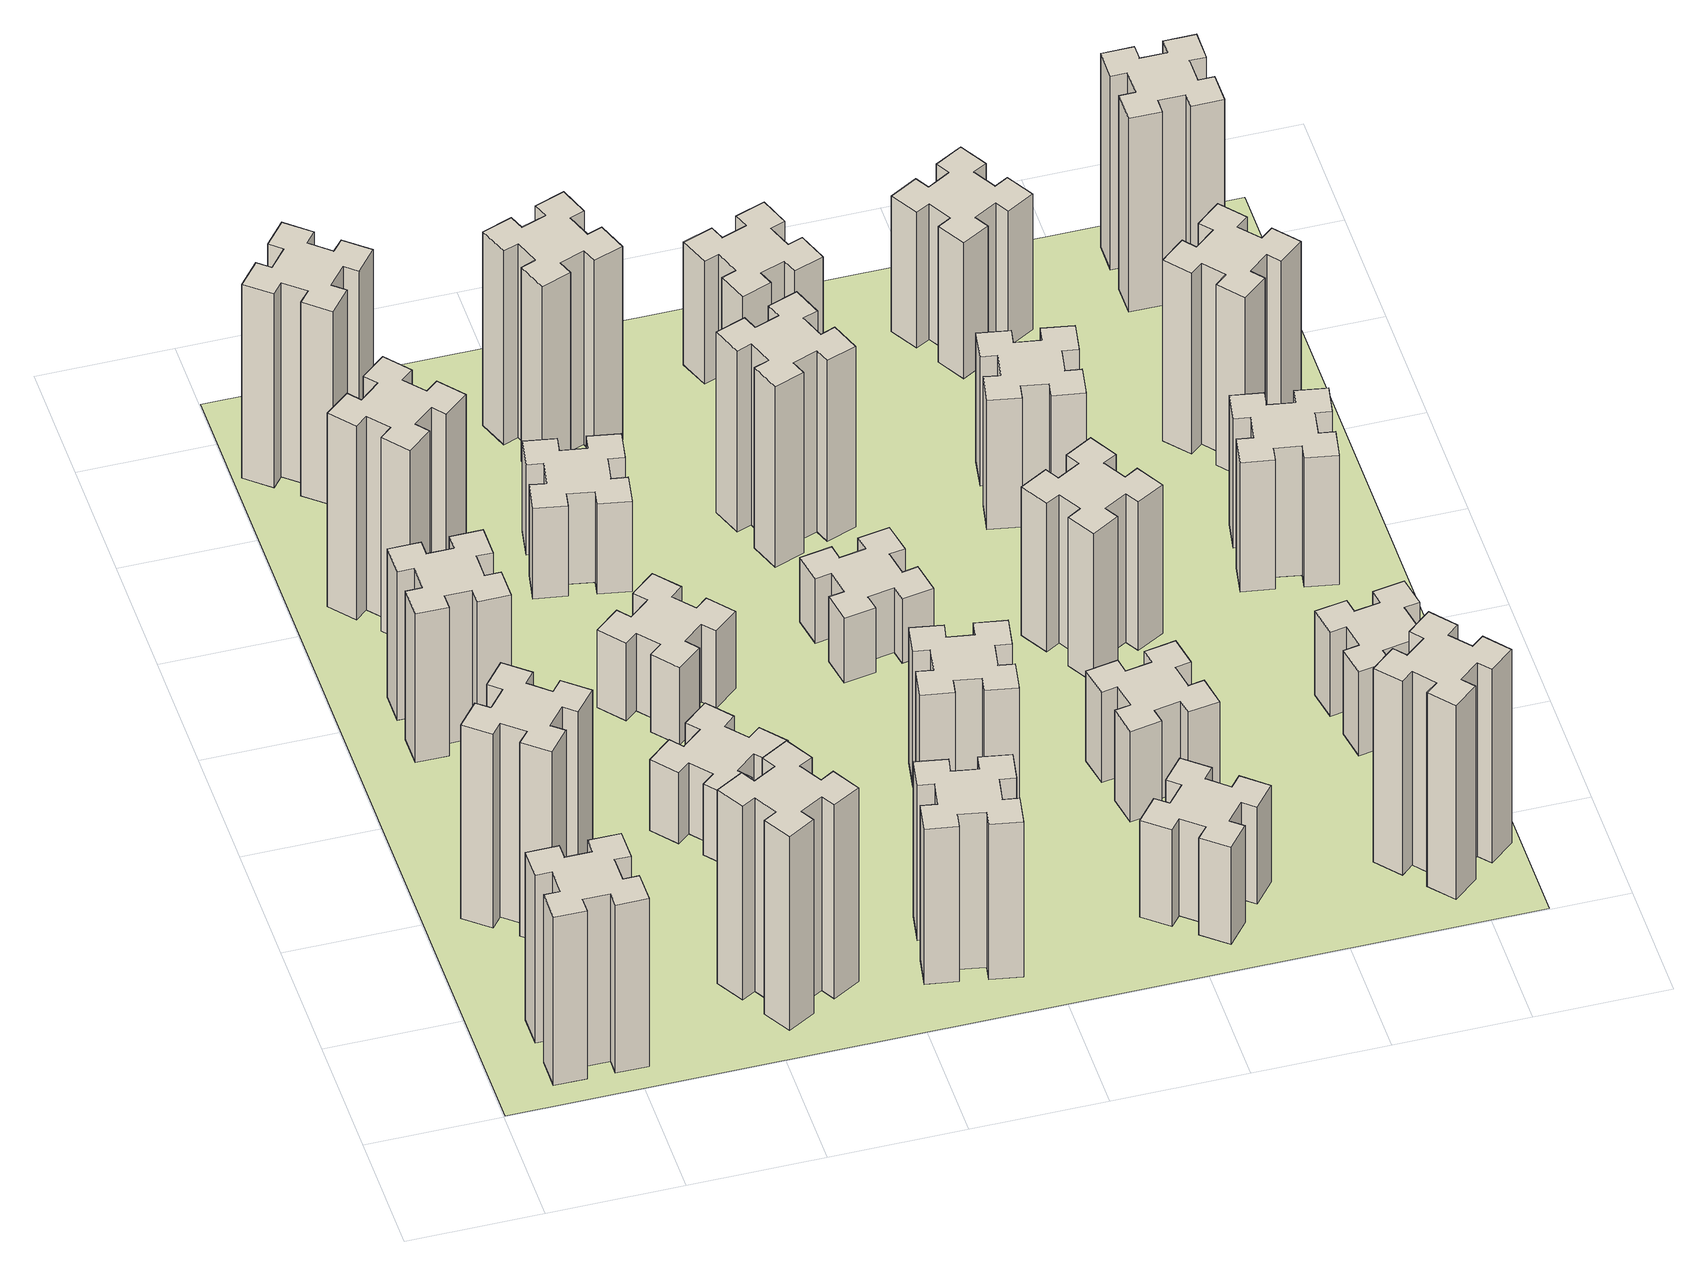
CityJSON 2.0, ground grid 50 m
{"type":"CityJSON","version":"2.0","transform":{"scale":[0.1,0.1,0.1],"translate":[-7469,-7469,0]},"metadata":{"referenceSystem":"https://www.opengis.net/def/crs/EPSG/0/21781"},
"CityObjects":{
"building1":{"type":"Building","attributes":{"class":"1000","function":"1000","usage":"1000","yearOfConstruction":2016,"roofType":"1000","measuredHeight":78,"storeysAboveGround":30,"storeysBelowGround":0},"geometry":[{"type":"Solid","lod":"1","boundaries":[[[[0,1,2,3,4,5,6,7,8,9,10,11,12,13,14,15,16,17,18,19]],[[17,16,20,21]],[[16,15,22,20]],[[15,14,23,22]],[[14,13,24,23]],[[13,12,25,24]],[[12,11,26,25]],[[11,10,27,26]],[[10,9,28,27]],[[9,8,29,28]],[[8,7,30,29]],[[7,6,31,30]],[[6,5,32,31]],[[5,4,33,32]],[[4,3,34,33]],[[3,2,35,34]],[[2,1,36,35]],[[1,0,37,36]],[[0,19,38,37]],[[19,18,39,38]],[[18,17,21,39]],[[24,25,26,27,28,29,30,31,32,33,34,35,36,37,38,39,21,20,22,23]]]]}]},
"building2":{"type":"Building","attributes":{"class":"1000","function":"1000","usage":"1000","yearOfConstruction":2016,"roofType":"1000","measuredHeight":90,"storeysAboveGround":30,"storeysBelowGround":0},"geometry":[{"type":"Solid","lod":"1","boundaries":[[[[40,41,42,43,44,45,46,47,48,49,50,51,52,53,54,55,56,57,58,59]],[[57,56,60,61]],[[56,55,62,60]],[[55,54,63,62]],[[54,53,64,63]],[[53,52,65,64]],[[52,51,66,65]],[[51,50,67,66]],[[50,49,68,67]],[[49,48,69,68]],[[48,47,70,69]],[[47,46,71,70]],[[46,45,72,71]],[[45,44,73,72]],[[44,43,74,73]],[[43,42,75,74]],[[42,41,76,75]],[[41,40,77,76]],[[40,59,78,77]],[[59,58,79,78]],[[58,57,61,79]],[[64,65,66,67,68,69,70,71,72,73,74,75,76,77,78,79,61,60,62,63]]]]}]},
"building3":{"type":"Building","attributes":{"class":"1000","function":"1000","usage":"1000","yearOfConstruction":2016,"roofType":"1000","measuredHeight":69,"storeysAboveGround":30,"storeysBelowGround":0},"geometry":[{"type":"Solid","lod":"1","boundaries":[[[[80,81,82,83,84,85,86,87,88,89,90,91,92,93,94,95,96,97,98,99]],[[97,96,100,101]],[[96,95,102,100]],[[95,94,103,102]],[[94,93,104,103]],[[93,92,105,104]],[[92,91,106,105]],[[91,90,107,106]],[[90,89,108,107]],[[89,88,109,108]],[[88,87,110,109]],[[87,86,111,110]],[[86,85,112,111]],[[85,84,113,112]],[[84,83,114,113]],[[83,82,115,114]],[[82,81,116,115]],[[81,80,117,116]],[[80,99,118,117]],[[99,98,119,118]],[[98,97,101,119]],[[104,105,106,107,108,109,110,111,112,113,114,115,116,117,118,119,101,100,102,103]]]]}]},
"building4":{"type":"Building","attributes":{"class":"1000","function":"1000","usage":"1000","yearOfConstruction":2016,"roofType":"1000","measuredHeight":90,"storeysAboveGround":30,"storeysBelowGround":0},"geometry":[{"type":"Solid","lod":"1","boundaries":[[[[120,121,122,123,124,125,126,127,128,129,130,131,132,133,134,135,136,137,138,139]],[[137,136,140,141]],[[136,135,142,140]],[[135,134,143,142]],[[134,133,144,143]],[[133,132,145,144]],[[132,131,146,145]],[[131,130,147,146]],[[130,129,148,147]],[[129,128,149,148]],[[128,127,150,149]],[[127,126,151,150]],[[126,125,152,151]],[[125,124,153,152]],[[124,123,154,153]],[[123,122,155,154]],[[122,121,156,155]],[[121,120,157,156]],[[120,139,158,157]],[[139,138,159,158]],[[138,137,141,159]],[[144,145,146,147,148,149,150,151,152,153,154,155,156,157,158,159,141,140,142,143]]]]}]},
"building5":{"type":"Building","attributes":{"class":"1000","function":"1000","usage":"1000","yearOfConstruction":2016,"roofType":"1000","measuredHeight":90,"storeysAboveGround":30,"storeysBelowGround":0},"geometry":[{"type":"Solid","lod":"1","boundaries":[[[[160,161,162,163,164,165,166,167,168,169,170,171,172,173,174,175,176,177,178,179]],[[177,176,180,181]],[[176,175,182,180]],[[175,174,183,182]],[[174,173,184,183]],[[173,172,185,184]],[[172,171,186,185]],[[171,170,187,186]],[[170,169,188,187]],[[169,168,189,188]],[[168,167,190,189]],[[167,166,191,190]],[[166,165,192,191]],[[165,164,193,192]],[[164,163,194,193]],[[163,162,195,194]],[[162,161,196,195]],[[161,160,197,196]],[[160,179,198,197]],[[179,178,199,198]],[[178,177,181,199]],[[184,185,186,187,188,189,190,191,192,193,194,195,196,197,198,199,181,180,182,183]]]]}]},
"building6":{"type":"Building","attributes":{"class":"1000","function":"1000","usage":"1000","yearOfConstruction":2016,"roofType":"1000","measuredHeight":90,"storeysAboveGround":30,"storeysBelowGround":0},"geometry":[{"type":"Solid","lod":"1","boundaries":[[[[200,201,202,203,204,205,206,207,208,209,210,211,212,213,214,215,216,217,218,219]],[[217,216,220,221]],[[216,215,222,220]],[[215,214,223,222]],[[214,213,224,223]],[[213,212,225,224]],[[212,211,226,225]],[[211,210,227,226]],[[210,209,228,227]],[[209,208,229,228]],[[208,207,230,229]],[[207,206,231,230]],[[206,205,232,231]],[[205,204,233,232]],[[204,203,234,233]],[[203,202,235,234]],[[202,201,236,235]],[[201,200,237,236]],[[200,219,238,237]],[[219,218,239,238]],[[218,217,221,239]],[[224,225,226,227,228,229,230,231,232,233,234,235,236,237,238,239,221,220,222,223]]]]}]},
"building7":{"type":"Building","attributes":{"class":"1000","function":"1000","usage":"1000","yearOfConstruction":2016,"roofType":"1000","measuredHeight":33,"storeysAboveGround":30,"storeysBelowGround":0},"geometry":[{"type":"Solid","lod":"1","boundaries":[[[[240,241,242,243,244,245,246,247,248,249,250,251,252,253,254,255,256,257,258,259]],[[257,256,260,261]],[[256,255,262,260]],[[255,254,263,262]],[[254,253,264,263]],[[253,252,265,264]],[[252,251,266,265]],[[251,250,267,266]],[[250,249,268,267]],[[249,248,269,268]],[[248,247,270,269]],[[247,246,271,270]],[[246,245,272,271]],[[245,244,273,272]],[[244,243,274,273]],[[243,242,275,274]],[[242,241,276,275]],[[241,240,277,276]],[[240,259,278,277]],[[259,258,279,278]],[[258,257,261,279]],[[264,265,266,267,268,269,270,271,272,273,274,275,276,277,278,279,261,260,262,263]]]]}]},
"building8":{"type":"Building","attributes":{"class":"1000","function":"1000","usage":"1000","yearOfConstruction":2016,"roofType":"1000","measuredHeight":36,"storeysAboveGround":30,"storeysBelowGround":0},"geometry":[{"type":"Solid","lod":"1","boundaries":[[[[280,281,282,283,284,285,286,287,288,289,290,291,292,293,294,295,296,297,298,299]],[[297,296,300,301]],[[296,295,302,300]],[[295,294,303,302]],[[294,293,304,303]],[[293,292,305,304]],[[292,291,306,305]],[[291,290,307,306]],[[290,289,308,307]],[[289,288,309,308]],[[288,287,310,309]],[[287,286,311,310]],[[286,285,312,311]],[[285,284,313,312]],[[284,283,314,313]],[[283,282,315,314]],[[282,281,316,315]],[[281,280,317,316]],[[280,299,318,317]],[[299,298,319,318]],[[298,297,301,319]],[[304,305,306,307,308,309,310,311,312,313,314,315,316,317,318,319,301,300,302,303]]]]}]},
"building9":{"type":"Building","attributes":{"class":"1000","function":"1000","usage":"1000","yearOfConstruction":2016,"roofType":"1000","measuredHeight":42,"storeysAboveGround":30,"storeysBelowGround":0},"geometry":[{"type":"Solid","lod":"1","boundaries":[[[[320,321,322,323,324,325,326,327,328,329,330,331,332,333,334,335,336,337,338,339]],[[337,336,340,341]],[[336,335,342,340]],[[335,334,343,342]],[[334,333,344,343]],[[333,332,345,344]],[[332,331,346,345]],[[331,330,347,346]],[[330,329,348,347]],[[329,328,349,348]],[[328,327,350,349]],[[327,326,351,350]],[[326,325,352,351]],[[325,324,353,352]],[[324,323,354,353]],[[323,322,355,354]],[[322,321,356,355]],[[321,320,357,356]],[[320,339,358,357]],[[339,338,359,358]],[[338,337,341,359]],[[344,345,346,347,348,349,350,351,352,353,354,355,356,357,358,359,341,340,342,343]]]]}]},
"building10":{"type":"Building","attributes":{"class":"1000","function":"1000","usage":"1000","yearOfConstruction":2016,"roofType":"1000","measuredHeight":72,"storeysAboveGround":30,"storeysBelowGround":0},"geometry":[{"type":"Solid","lod":"1","boundaries":[[[[360,361,362,363,364,365,366,367,368,369,370,371,372,373,374,375,376,377,378,379]],[[377,376,380,381]],[[376,375,382,380]],[[375,374,383,382]],[[374,373,384,383]],[[373,372,385,384]],[[372,371,386,385]],[[371,370,387,386]],[[370,369,388,387]],[[369,368,389,388]],[[368,367,390,389]],[[367,366,391,390]],[[366,365,392,391]],[[365,364,393,392]],[[364,363,394,393]],[[363,362,395,394]],[[362,361,396,395]],[[361,360,397,396]],[[360,379,398,397]],[[379,378,399,398]],[[378,377,381,399]],[[384,385,386,387,388,389,390,391,392,393,394,395,396,397,398,399,381,380,382,383]]]]}]},
"building11":{"type":"Building","attributes":{"class":"1000","function":"1000","usage":"1000","yearOfConstruction":2016,"roofType":"1000","measuredHeight":90,"storeysAboveGround":30,"storeysBelowGround":0},"geometry":[{"type":"Solid","lod":"1","boundaries":[[[[400,401,402,403,404,405,406,407,408,409,410,411,412,413,414,415,416,417,418,419]],[[417,416,420,421]],[[416,415,422,420]],[[415,414,423,422]],[[414,413,424,423]],[[413,412,425,424]],[[412,411,426,425]],[[411,410,427,426]],[[410,409,428,427]],[[409,408,429,428]],[[408,407,430,429]],[[407,406,431,430]],[[406,405,432,431]],[[405,404,433,432]],[[404,403,434,433]],[[403,402,435,434]],[[402,401,436,435]],[[401,400,437,436]],[[400,419,438,437]],[[419,418,439,438]],[[418,417,421,439]],[[424,425,426,427,428,429,430,431,432,433,434,435,436,437,438,439,421,420,422,423]]]]}]},
"building12":{"type":"Building","attributes":{"class":"1000","function":"1000","usage":"1000","yearOfConstruction":2016,"roofType":"1000","measuredHeight":63,"storeysAboveGround":30,"storeysBelowGround":0},"geometry":[{"type":"Solid","lod":"1","boundaries":[[[[440,441,442,443,444,445,446,447,448,449,450,451,452,453,454,455,456,457,458,459]],[[457,456,460,461]],[[456,455,462,460]],[[455,454,463,462]],[[454,453,464,463]],[[453,452,465,464]],[[452,451,466,465]],[[451,450,467,466]],[[450,449,468,467]],[[449,448,469,468]],[[448,447,470,469]],[[447,446,471,470]],[[446,445,472,471]],[[445,444,473,472]],[[444,443,474,473]],[[443,442,475,474]],[[442,441,476,475]],[[441,440,477,476]],[[440,459,478,477]],[[459,458,479,478]],[[458,457,461,479]],[[464,465,466,467,468,469,470,471,472,473,474,475,476,477,478,479,461,460,462,463]]]]}]},
"building13":{"type":"Building","attributes":{"class":"1000","function":"1000","usage":"1000","yearOfConstruction":2016,"roofType":"1000","measuredHeight":30,"storeysAboveGround":30,"storeysBelowGround":0},"geometry":[{"type":"Solid","lod":"1","boundaries":[[[[480,481,482,483,484,485,486,487,488,489,490,491,492,493,494,495,496,497,498,499]],[[497,496,500,501]],[[496,495,502,500]],[[495,494,503,502]],[[494,493,504,503]],[[493,492,505,504]],[[492,491,506,505]],[[491,490,507,506]],[[490,489,508,507]],[[489,488,509,508]],[[488,487,510,509]],[[487,486,511,510]],[[486,485,512,511]],[[485,484,513,512]],[[484,483,514,513]],[[483,482,515,514]],[[482,481,516,515]],[[481,480,517,516]],[[480,499,518,517]],[[499,498,519,518]],[[498,497,501,519]],[[504,505,506,507,508,509,510,511,512,513,514,515,516,517,518,519,501,500,502,503]]]]}]},
"building14":{"type":"Building","attributes":{"class":"1000","function":"1000","usage":"1000","yearOfConstruction":2016,"roofType":"1000","measuredHeight":84,"storeysAboveGround":30,"storeysBelowGround":0},"geometry":[{"type":"Solid","lod":"1","boundaries":[[[[520,521,522,523,524,525,526,527,528,529,530,531,532,533,534,535,536,537,538,539]],[[537,536,540,541]],[[536,535,542,540]],[[535,534,543,542]],[[534,533,544,543]],[[533,532,545,544]],[[532,531,546,545]],[[531,530,547,546]],[[530,529,548,547]],[[529,528,549,548]],[[528,527,550,549]],[[527,526,551,550]],[[526,525,552,551]],[[525,524,553,552]],[[524,523,554,553]],[[523,522,555,554]],[[522,521,556,555]],[[521,520,557,556]],[[520,539,558,557]],[[539,538,559,558]],[[538,537,541,559]],[[544,545,546,547,548,549,550,551,552,553,554,555,556,557,558,559,541,540,542,543]]]]}]},
"building15":{"type":"Building","attributes":{"class":"1000","function":"1000","usage":"1000","yearOfConstruction":2016,"roofType":"1000","measuredHeight":45,"storeysAboveGround":30,"storeysBelowGround":0},"geometry":[{"type":"Solid","lod":"1","boundaries":[[[[560,561,562,563,564,565,566,567,568,569,570,571,572,573,574,575,576,577,578,579]],[[577,576,580,581]],[[576,575,582,580]],[[575,574,583,582]],[[574,573,584,583]],[[573,572,585,584]],[[572,571,586,585]],[[571,570,587,586]],[[570,569,588,587]],[[569,568,589,588]],[[568,567,590,589]],[[567,566,591,590]],[[566,565,592,591]],[[565,564,593,592]],[[564,563,594,593]],[[563,562,595,594]],[[562,561,596,595]],[[561,560,597,596]],[[560,579,598,597]],[[579,578,599,598]],[[578,577,581,599]],[[584,585,586,587,588,589,590,591,592,593,594,595,596,597,598,599,581,580,582,583]]]]}]},
"building16":{"type":"Building","attributes":{"class":"1000","function":"1000","usage":"1000","yearOfConstruction":2016,"roofType":"1000","measuredHeight":57,"storeysAboveGround":30,"storeysBelowGround":0},"geometry":[{"type":"Solid","lod":"1","boundaries":[[[[600,601,602,603,604,605,606,607,608,609,610,611,612,613,614,615,616,617,618,619]],[[617,616,620,621]],[[616,615,622,620]],[[615,614,623,622]],[[614,613,624,623]],[[613,612,625,624]],[[612,611,626,625]],[[611,610,627,626]],[[610,609,628,627]],[[609,608,629,628]],[[608,607,630,629]],[[607,606,631,630]],[[606,605,632,631]],[[605,604,633,632]],[[604,603,634,633]],[[603,602,635,634]],[[602,601,636,635]],[[601,600,637,636]],[[600,619,638,637]],[[619,618,639,638]],[[618,617,621,639]],[[624,625,626,627,628,629,630,631,632,633,634,635,636,637,638,639,621,620,622,623]]]]}]},
"building17":{"type":"Building","attributes":{"class":"1000","function":"1000","usage":"1000","yearOfConstruction":2016,"roofType":"1000","measuredHeight":42,"storeysAboveGround":30,"storeysBelowGround":0},"geometry":[{"type":"Solid","lod":"1","boundaries":[[[[640,641,642,643,644,645,646,647,648,649,650,651,652,653,654,655,656,657,658,659]],[[657,656,660,661]],[[656,655,662,660]],[[655,654,663,662]],[[654,653,664,663]],[[653,652,665,664]],[[652,651,666,665]],[[651,650,667,666]],[[650,649,668,667]],[[649,648,669,668]],[[648,647,670,669]],[[647,646,671,670]],[[646,645,672,671]],[[645,644,673,672]],[[644,643,674,673]],[[643,642,675,674]],[[642,641,676,675]],[[641,640,677,676]],[[640,659,678,677]],[[659,658,679,678]],[[658,657,661,679]],[[664,665,666,667,668,669,670,671,672,673,674,675,676,677,678,679,661,660,662,663]]]]}]},
"building18":{"type":"Building","attributes":{"class":"1000","function":"1000","usage":"1000","yearOfConstruction":2016,"roofType":"1000","measuredHeight":69,"storeysAboveGround":30,"storeysBelowGround":0},"geometry":[{"type":"Solid","lod":"1","boundaries":[[[[680,681,682,683,684,685,686,687,688,689,690,691,692,693,694,695,696,697,698,699]],[[697,696,700,701]],[[696,695,702,700]],[[695,694,703,702]],[[694,693,704,703]],[[693,692,705,704]],[[692,691,706,705]],[[691,690,707,706]],[[690,689,708,707]],[[689,688,709,708]],[[688,687,710,709]],[[687,686,711,710]],[[686,685,712,711]],[[685,684,713,712]],[[684,683,714,713]],[[683,682,715,714]],[[682,681,716,715]],[[681,680,717,716]],[[680,699,718,717]],[[699,698,719,718]],[[698,697,701,719]],[[704,705,706,707,708,709,710,711,712,713,714,715,716,717,718,719,701,700,702,703]]]]}]},
"building19":{"type":"Building","attributes":{"class":"1000","function":"1000","usage":"1000","yearOfConstruction":2016,"roofType":"1000","measuredHeight":60,"storeysAboveGround":30,"storeysBelowGround":0},"geometry":[{"type":"Solid","lod":"1","boundaries":[[[[720,721,722,723,724,725,726,727,728,729,730,731,732,733,734,735,736,737,738,739]],[[737,736,740,741]],[[736,735,742,740]],[[735,734,743,742]],[[734,733,744,743]],[[733,732,745,744]],[[732,731,746,745]],[[731,730,747,746]],[[730,729,748,747]],[[729,728,749,748]],[[728,727,750,749]],[[727,726,751,750]],[[726,725,752,751]],[[725,724,753,752]],[[724,723,754,753]],[[723,722,755,754]],[[722,721,756,755]],[[721,720,757,756]],[[720,739,758,757]],[[739,738,759,758]],[[738,737,741,759]],[[744,745,746,747,748,749,750,751,752,753,754,755,756,757,758,759,741,740,742,743]]]]}]},
"building20":{"type":"Building","attributes":{"class":"1000","function":"1000","usage":"1000","yearOfConstruction":2016,"roofType":"1000","measuredHeight":90,"storeysAboveGround":30,"storeysBelowGround":0},"geometry":[{"type":"Solid","lod":"1","boundaries":[[[[760,761,762,763,764,765,766,767,768,769,770,771,772,773,774,775,776,777,778,779]],[[777,776,780,781]],[[776,775,782,780]],[[775,774,783,782]],[[774,773,784,783]],[[773,772,785,784]],[[772,771,786,785]],[[771,770,787,786]],[[770,769,788,787]],[[769,768,789,788]],[[768,767,790,789]],[[767,766,791,790]],[[766,765,792,791]],[[765,764,793,792]],[[764,763,794,793]],[[763,762,795,794]],[[762,761,796,795]],[[761,760,797,796]],[[760,779,798,797]],[[779,778,799,798]],[[778,777,781,799]],[[784,785,786,787,788,789,790,791,792,793,794,795,796,797,798,799,781,780,782,783]]]]}]},
"building21":{"type":"Building","attributes":{"class":"1000","function":"1000","usage":"1000","yearOfConstruction":2016,"roofType":"1000","measuredHeight":63,"storeysAboveGround":30,"storeysBelowGround":0},"geometry":[{"type":"Solid","lod":"1","boundaries":[[[[800,801,802,803,804,805,806,807,808,809,810,811,812,813,814,815,816,817,818,819]],[[817,816,820,821]],[[816,815,822,820]],[[815,814,823,822]],[[814,813,824,823]],[[813,812,825,824]],[[812,811,826,825]],[[811,810,827,826]],[[810,809,828,827]],[[809,808,829,828]],[[808,807,830,829]],[[807,806,831,830]],[[806,805,832,831]],[[805,804,833,832]],[[804,803,834,833]],[[803,802,835,834]],[[802,801,836,835]],[[801,800,837,836]],[[800,819,838,837]],[[819,818,839,838]],[[818,817,821,839]],[[824,825,826,827,828,829,830,831,832,833,834,835,836,837,838,839,821,820,822,823]]]]}]},
"building22":{"type":"Building","attributes":{"class":"1000","function":"1000","usage":"1000","yearOfConstruction":2016,"roofType":"1000","measuredHeight":39,"storeysAboveGround":30,"storeysBelowGround":0},"geometry":[{"type":"Solid","lod":"1","boundaries":[[[[840,841,842,843,844,845,846,847,848,849,850,851,852,853,854,855,856,857,858,859]],[[857,856,860,861]],[[856,855,862,860]],[[855,854,863,862]],[[854,853,864,863]],[[853,852,865,864]],[[852,851,866,865]],[[851,850,867,866]],[[850,849,868,867]],[[849,848,869,868]],[[848,847,870,869]],[[847,846,871,870]],[[846,845,872,871]],[[845,844,873,872]],[[844,843,874,873]],[[843,842,875,874]],[[842,841,876,875]],[[841,840,877,876]],[[840,859,878,877]],[[859,858,879,878]],[[858,857,861,879]],[[864,865,866,867,868,869,870,871,872,873,874,875,876,877,878,879,861,860,862,863]]]]}]},
"building23":{"type":"Building","attributes":{"class":"1000","function":"1000","usage":"1000","yearOfConstruction":2016,"roofType":"1000","measuredHeight":60,"storeysAboveGround":30,"storeysBelowGround":0},"geometry":[{"type":"Solid","lod":"1","boundaries":[[[[880,881,882,883,884,885,886,887,888,889,890,891,892,893,894,895,896,897,898,899]],[[897,896,900,901]],[[896,895,902,900]],[[895,894,903,902]],[[894,893,904,903]],[[893,892,905,904]],[[892,891,906,905]],[[891,890,907,906]],[[890,889,908,907]],[[889,888,909,908]],[[888,887,910,909]],[[887,886,911,910]],[[886,885,912,911]],[[885,884,913,912]],[[884,883,914,913]],[[883,882,915,914]],[[882,881,916,915]],[[881,880,917,916]],[[880,899,918,917]],[[899,898,919,918]],[[898,897,901,919]],[[904,905,906,907,908,909,910,911,912,913,914,915,916,917,918,919,901,900,902,903]]]]}]},
"building24":{"type":"Building","attributes":{"class":"1000","function":"1000","usage":"1000","yearOfConstruction":2016,"roofType":"1000","measuredHeight":84,"storeysAboveGround":30,"storeysBelowGround":0},"geometry":[{"type":"Solid","lod":"1","boundaries":[[[[920,921,922,923,924,925,926,927,928,929,930,931,932,933,934,935,936,937,938,939]],[[937,936,940,941]],[[936,935,942,940]],[[935,934,943,942]],[[934,933,944,943]],[[933,932,945,944]],[[932,931,946,945]],[[931,930,947,946]],[[930,929,948,947]],[[929,928,949,948]],[[928,927,950,949]],[[927,926,951,950]],[[926,925,952,951]],[[925,924,953,952]],[[924,923,954,953]],[[923,922,955,954]],[[922,921,956,955]],[[921,920,957,956]],[[920,939,958,957]],[[939,938,959,958]],[[938,937,941,959]],[[944,945,946,947,948,949,950,951,952,953,954,955,956,957,958,959,941,940,942,943]]]]}]},
"building25":{"type":"Building","attributes":{"class":"1000","function":"1000","usage":"1000","yearOfConstruction":2016,"roofType":"1000","measuredHeight":90,"storeysAboveGround":30,"storeysBelowGround":0},"geometry":[{"type":"Solid","lod":"1","boundaries":[[[[960,961,962,963,964,965,966,967,968,969,970,971,972,973,974,975,976,977,978,979]],[[977,976,980,981]],[[976,975,982,980]],[[975,974,983,982]],[[974,973,984,983]],[[973,972,985,984]],[[972,971,986,985]],[[971,970,987,986]],[[970,969,988,987]],[[969,968,989,988]],[[968,967,990,989]],[[967,966,991,990]],[[966,965,992,991]],[[965,964,993,992]],[[964,963,994,993]],[[963,962,995,994]],[[962,961,996,995]],[[961,960,997,996]],[[960,979,998,997]],[[979,978,999,998]],[[978,977,981,999]],[[984,985,986,987,988,989,990,991,992,993,994,995,996,997,998,999,981,980,982,983]]]]}]},
"landuse1":{"type":"LandUse","attributes":{"name":"plot1","function":"1010"},"geometry":[{"type":"MultiSurface","lod":"1","boundaries":[[[1000,1001,1002,1003]]]}]}
},
"vertices":[
[265,325,0],[265,225,0],[205,225,0],[205,105,0],[325,105,0],[325,165,0],[425,165,0],[425,105,0],[545,105,0],[545,225,0],[485,225,0],[485,325,0],[545,325,0],[545,445,0],[425,445,0],[425,385,0],[325,385,0],[325,445,0],[205,445,0],[205,325,0],[325,385,780],[325,445,780],[425,385,780],[425,445,780],[545,445,780],[545,325,780],[485,325,780],[485,225,780],[545,225,780],[545,105,780],[425,105,780],[425,165,780],[325,165,780],[325,105,780],[205,105,780],[205,225,780],[265,225,780],[265,325,780],[205,325,780],[205,445,780],
[484,1067,0],[408,1132,0],[446,1178,0],[354,1255,0],[277,1163,0],[323,1124,0],[259,1048,0],[213,1086,0],[136,994,0],[228,917,0],[266,963,0],[343,899,0],[304,853,0],[396,776,0],[473,868,0],[427,906,0],[492,983,0],[538,944,0],[615,1036,0],[523,1113,0],[492,983,900],[538,944,900],[427,906,900],[473,868,900],[396,776,900],[304,853,900],[343,899,900],[266,963,900],[228,917,900],[136,994,900],[213,1086,900],[259,1048,900],[323,1124,900],[277,1163,900],[354,1255,900],[446,1178,900],[408,1132,900],[484,1067,900],[523,1113,900],[615,1036,900],
[425,2065,0],[325,2065,0],[325,2125,0],[205,2125,0],[205,2005,0],[265,2005,0],[265,1905,0],[205,1905,0],[205,1785,0],[325,1785,0],[325,1845,0],[425,1845,0],[425,1785,0],[545,1785,0],[545,1905,0],[485,1905,0],[485,2005,0],[545,2005,0],[545,2125,0],[425,2125,0],[485,2005,690],[545,2005,690],[485,1905,690],[545,1905,690],[545,1785,690],[425,1785,690],[425,1845,690],[325,1845,690],[325,1785,690],[205,1785,690],[205,1905,690],[265,1905,690],[265,2005,690],[205,2005,690],[205,2125,690],[325,2125,690],[325,2065,690],[425,2065,690],[425,2125,690],[545,2125,690],
[492,2628,0],[427,2704,0],[473,2743,0],[396,2835,0],[304,2758,0],[343,2712,0],[266,2647,0],[228,2693,0],[136,2616,0],[213,2524,0],[259,2563,0],[323,2486,0],[277,2448,0],[354,2356,0],[446,2433,0],[408,2479,0],[484,2543,0],[523,2497,0],[615,2574,0],[538,2666,0],[484,2543,900],[523,2497,900],[408,2479,900],[446,2433,900],[354,2356,900],[277,2448,900],[323,2486,900],[259,2563,900],[213,2524,900],[136,2616,900],[228,2693,900],[266,2647,900],[343,2712,900],[304,2758,900],[396,2835,900],[473,2743,900],[427,2704,900],[492,2628,900],[538,2666,900],[615,2574,900],
[1127,255,0],[1214,305,0],[1244,253,0],[1348,313,0],[1288,417,0],[1236,387,0],[1186,474,0],[1238,504,0],[1178,608,0],[1074,548,0],[1104,496,0],[1017,446,0],[987,498,0],[883,438,0],[943,334,0],[995,364,0],[1045,277,0],[993,247,0],[1053,143,0],[1157,203,0],[1045,277,900],[993,247,900],[995,364,900],[943,334,900],[883,438,900],[987,498,900],[1017,446,900],[1104,496,900],[1074,548,900],[1178,608,900],[1238,504,900],[1186,474,900],[1236,387,900],[1288,417,900],[1348,313,900],[1244,253,900],[1214,305,900],[1127,255,900],[1157,203,900],[1053,143,900],
[384,3387,0],[308,3452,0],[346,3498,0],[254,3575,0],[177,3483,0],[223,3444,0],[159,3368,0],[113,3406,0],[36,3314,0],[128,3237,0],[166,3283,0],[243,3219,0],[204,3173,0],[296,3096,0],[373,3188,0],[327,3226,0],[392,3303,0],[438,3264,0],[515,3356,0],[423,3433,0],[392,3303,900],[438,3264,900],[327,3226,900],[373,3188,900],[296,3096,900],[204,3173,900],[243,3219,900],[166,3283,900],[128,3237,900],[36,3314,900],[113,3406,900],[159,3368,900],[223,3444,900],[177,3483,900],[254,3575,900],[346,3498,900],[308,3452,900],[384,3387,900],[423,3433,900],[515,3356,900],
[1083,1332,0],[1006,1267,0],[968,1313,0],[876,1236,0],[953,1144,0],[999,1183,0],[1063,1106,0],[1017,1068,0],[1094,976,0],[1186,1053,0],[1148,1099,0],[1224,1163,0],[1263,1117,0],[1355,1194,0],[1278,1286,0],[1232,1248,0],[1167,1324,0],[1213,1363,0],[1136,1455,0],[1044,1378,0],[1167,1324,330],[1213,1363,330],[1232,1248,330],[1278,1286,330],[1355,1194,330],[1263,1117,330],[1224,1163,330],[1148,1099,330],[1186,1053,330],[1094,976,330],[1017,1068,330],[1063,1106,330],[999,1183,330],[953,1144,330],[876,1236,330],[968,1313,330],[1006,1267,330],[1083,1332,330],[1044,1378,330],[1136,1455,330],
[1083,1972,0],[1006,1907,0],[968,1953,0],[876,1876,0],[953,1784,0],[999,1823,0],[1063,1746,0],[1017,1708,0],[1094,1616,0],[1186,1693,0],[1148,1739,0],[1224,1803,0],[1263,1757,0],[1355,1834,0],[1278,1926,0],[1232,1888,0],[1167,1964,0],[1213,2003,0],[1136,2095,0],[1044,2018,0],[1167,1964,360],[1213,2003,360],[1232,1888,360],[1278,1926,360],[1355,1834,360],[1263,1757,360],[1224,1803,360],[1148,1739,360],[1186,1693,360],[1094,1616,360],[1017,1708,360],[1063,1746,360],[999,1823,360],[953,1784,360],[876,1876,360],[968,1953,360],[1006,1907,360],[1083,1972,360],[1044,2018,360],[1136,2095,360],
[1115,2527,0],[1132,2625,0],[1191,2615,0],[1212,2733,0],[1094,2754,0],[1084,2695,0],[985,2712,0],[996,2771,0],[877,2792,0],[857,2674,0],[916,2664,0],[898,2565,0],[839,2576,0],[818,2457,0],[937,2437,0],[947,2496,0],[1045,2478,0],[1035,2419,0],[1153,2398,0],[1174,2517,0],[1045,2478,420],[1035,2419,420],[947,2496,420],[937,2437,420],[818,2457,420],[839,2576,420],[898,2565,420],[916,2664,420],[857,2674,420],[877,2792,420],[996,2771,420],[985,2712,420],[1084,2695,420],[1094,2754,420],[1212,2733,420],[1191,2615,420],[1132,2625,420],[1115,2527,420],[1174,2517,420],[1153,2398,420],
[1855,307,0],[1872,405,0],[1931,395,0],[1952,513,0],[1834,534,0],[1824,475,0],[1725,492,0],[1736,551,0],[1617,572,0],[1597,454,0],[1656,444,0],[1638,345,0],[1579,356,0],[1558,237,0],[1677,217,0],[1687,276,0],[1785,258,0],[1775,199,0],[1893,178,0],[1914,297,0],[1785,258,720],[1775,199,720],[1687,276,720],[1677,217,720],[1558,237,720],[1579,356,720],[1638,345,720],[1656,444,720],[1597,454,720],[1617,572,720],[1736,551,720],[1725,492,720],[1824,475,720],[1834,534,720],[1952,513,720],[1931,395,720],[1872,405,720],[1855,307,720],[1914,297,720],[1893,178,720],
[1125,3356,0],[1031,3322,0],[1010,3378,0],[897,3337,0],[939,3224,0],[995,3245,0],[1029,3151,0],[973,3130,0],[1014,3017,0],[1127,3059,0],[1106,3115,0],[1200,3149,0],[1220,3093,0],[1333,3134,0],[1292,3247,0],[1236,3226,0],[1202,3320,0],[1258,3340,0],[1217,3453,0],[1104,3412,0],[1202,3320,900],[1258,3340,900],[1236,3226,900],[1292,3247,900],[1333,3134,900],[1220,3093,900],[1200,3149,900],[1106,3115,900],[1127,3059,900],[1014,3017,900],[973,3130,900],[1029,3151,900],[995,3245,900],[939,3224,900],[897,3337,900],[1010,3378,900],[1031,3322,900],[1125,3356,900],[1104,3412,900],[1217,3453,900],
[2055,1047,0],[2072,1145,0],[2131,1135,0],[2152,1253,0],[2034,1274,0],[2024,1215,0],[1925,1232,0],[1936,1291,0],[1817,1312,0],[1797,1194,0],[1856,1184,0],[1838,1085,0],[1779,1096,0],[1758,977,0],[1877,957,0],[1887,1016,0],[1985,998,0],[1975,939,0],[2093,918,0],[2114,1037,0],[1985,998,630],[1975,939,630],[1887,1016,630],[1877,957,630],[1758,977,630],[1779,1096,630],[1838,1085,630],[1856,1184,630],[1797,1194,630],[1817,1312,630],[1936,1291,630],[1925,1232,630],[2024,1215,630],[2034,1274,630],[2152,1253,630],[2131,1135,630],[2072,1145,630],[2055,1047,630],[2114,1037,630],[2093,918,630],
[1972,1925,0],[1955,2024,0],[2014,2034,0],[1993,2152,0],[1875,2131,0],[1885,2072,0],[1787,2055,0],[1777,2114,0],[1658,2093,0],[1679,1975,0],[1738,1985,0],[1756,1887,0],[1697,1877,0],[1717,1758,0],[1836,1779,0],[1825,1838,0],[1924,1856,0],[1934,1797,0],[2052,1817,0],[2031,1936,0],[1924,1856,300],[1934,1797,300],[1825,1838,300],[1836,1779,300],[1717,1758,300],[1697,1877,300],[1756,1887,300],[1738,1985,300],[1679,1975,300],[1658,2093,300],[1777,2114,300],[1787,2055,300],[1885,2072,300],[1875,2131,300],[1993,2152,300],[2014,2034,300],[1955,2024,300],[1972,1925,300],[2031,1936,300],[2052,1817,300],
[1876,2586,0],[1842,2680,0],[1898,2700,0],[1857,2813,0],[1744,2772,0],[1765,2716,0],[1671,2682,0],[1650,2738,0],[1537,2697,0],[1579,2584,0],[1635,2605,0],[1669,2511,0],[1613,2490,0],[1654,2377,0],[1767,2419,0],[1746,2475,0],[1840,2509,0],[1860,2453,0],[1973,2494,0],[1932,2607,0],[1840,2509,840],[1860,2453,840],[1746,2475,840],[1767,2419,840],[1654,2377,840],[1613,2490,840],[1669,2511,840],[1635,2605,840],[1579,2584,840],[1537,2697,840],[1650,2738,840],[1671,2682,840],[1765,2716,840],[1744,2772,840],[1857,2813,840],[1898,2700,840],[1842,2680,840],[1876,2586,840],[1932,2607,840],[1973,2494,840],
[2486,323,0],[2563,259,0],[2524,213,0],[2616,136,0],[2693,228,0],[2647,266,0],[2712,343,0],[2758,304,0],[2835,396,0],[2743,473,0],[2704,427,0],[2628,492,0],[2666,538,0],[2574,615,0],[2497,523,0],[2543,484,0],[2479,408,0],[2433,446,0],[2356,354,0],[2448,277,0],[2479,408,450],[2433,446,450],[2543,484,450],[2497,523,450],[2574,615,450],[2666,538,450],[2628,492,450],[2704,427,450],[2743,473,450],[2835,396,450],[2758,304,450],[2712,343,450],[2647,266,450],[2693,228,450],[2616,136,450],[2524,213,450],[2563,259,450],[2486,323,450],[2448,277,450],[2356,354,450],
[1846,3215,0],[1940,3249,0],[1960,3193,0],[2073,3234,0],[2032,3347,0],[1976,3326,0],[1942,3420,0],[1998,3440,0],[1957,3553,0],[1844,3512,0],[1865,3456,0],[1771,3422,0],[1750,3478,0],[1637,3437,0],[1679,3324,0],[1735,3345,0],[1769,3251,0],[1713,3230,0],[1754,3117,0],[1867,3159,0],[1769,3251,570],[1713,3230,570],[1735,3345,570],[1679,3324,570],[1637,3437,570],[1750,3478,570],[1771,3422,570],[1865,3456,570],[1844,3512,570],[1957,3553,570],[1998,3440,570],[1942,3420,570],[1976,3326,570],[2032,3347,570],[2073,3234,570],[1960,3193,570],[1940,3249,570],[1846,3215,570],[1867,3159,570],[1754,3117,570],
[2625,1132,0],[2527,1115,0],[2517,1174,0],[2398,1153,0],[2419,1035,0],[2478,1045,0],[2496,947,0],[2437,937,0],[2457,818,0],[2576,839,0],[2565,898,0],[2664,916,0],[2674,857,0],[2792,877,0],[2771,996,0],[2712,985,0],[2695,1084,0],[2754,1094,0],[2733,1212,0],[2615,1191,0],[2695,1084,420],[2754,1094,420],[2712,985,420],[2771,996,420],[2792,877,420],[2674,857,420],[2664,916,420],[2565,898,420],[2576,839,420],[2457,818,420],[2437,937,420],[2496,947,420],[2478,1045,420],[2419,1035,420],[2398,1153,420],[2517,1174,420],[2527,1115,420],[2625,1132,420],[2615,1191,420],[2733,1212,420],
[2475,1744,0],[2525,1657,0],[2473,1627,0],[2533,1523,0],[2637,1583,0],[2607,1635,0],[2694,1685,0],[2724,1633,0],[2828,1693,0],[2768,1797,0],[2716,1767,0],[2666,1854,0],[2718,1884,0],[2658,1988,0],[2554,1928,0],[2584,1876,0],[2497,1826,0],[2467,1878,0],[2363,1818,0],[2423,1714,0],[2497,1826,690],[2467,1878,690],[2584,1876,690],[2554,1928,690],[2658,1988,690],[2718,1884,690],[2666,1854,690],[2716,1767,690],[2768,1797,690],[2828,1693,690],[2724,1633,690],[2694,1685,690],[2607,1635,690],[2637,1583,690],[2533,1523,690],[2473,1627,690],[2525,1657,690],[2475,1744,690],[2423,1714,690],[2363,1818,690],
[2496,2564,0],[2478,2465,0],[2419,2476,0],[2398,2357,0],[2517,2337,0],[2527,2396,0],[2625,2378,0],[2615,2319,0],[2733,2298,0],[2754,2417,0],[2695,2427,0],[2712,2525,0],[2771,2515,0],[2792,2633,0],[2674,2654,0],[2664,2595,0],[2565,2612,0],[2576,2671,0],[2457,2692,0],[2437,2574,0],[2565,2612,600],[2576,2671,600],[2664,2595,600],[2674,2654,600],[2792,2633,600],[2771,2515,600],[2712,2525,600],[2695,2427,600],[2754,2417,600],[2733,2298,600],[2615,2319,600],[2625,2378,600],[2527,2396,600],[2517,2337,600],[2398,2357,600],[2419,2476,600],[2478,2465,600],[2496,2564,600],[2437,2574,600],[2457,2692,600],
[3468,259,0],[3544,323,0],[3583,277,0],[3675,354,0],[3598,446,0],[3552,408,0],[3487,484,0],[3533,523,0],[3456,615,0],[3364,538,0],[3403,492,0],[3326,427,0],[3288,473,0],[3196,396,0],[3273,304,0],[3319,343,0],[3383,266,0],[3337,228,0],[3414,136,0],[3506,213,0],[3383,266,900],[3337,228,900],[3319,343,900],[3273,304,900],[3196,396,900],[3288,473,900],[3326,427,900],[3403,492,900],[3364,538,900],[3456,615,900],[3533,523,900],[3487,484,900],[3552,408,900],[3598,446,900],[3675,354,900],[3583,277,900],[3544,323,900],[3468,259,900],[3506,213,900],[3414,136,900],
[2716,3347,0],[2666,3434,0],[2718,3464,0],[2658,3568,0],[2554,3508,0],[2584,3456,0],[2497,3406,0],[2467,3458,0],[2363,3398,0],[2423,3294,0],[2475,3324,0],[2525,3237,0],[2473,3207,0],[2533,3103,0],[2637,3163,0],[2607,3215,0],[2694,3265,0],[2724,3213,0],[2828,3273,0],[2768,3377,0],[2694,3265,630],[2724,3213,630],[2607,3215,630],[2637,3163,630],[2533,3103,630],[2473,3207,630],[2525,3237,630],[2475,3324,630],[2423,3294,630],[2363,3398,630],[2467,3458,630],[2497,3406,630],[2584,3456,630],[2554,3508,630],[2658,3568,630],[2718,3464,630],[2666,3434,630],[2716,3347,630],[2768,3377,630],[2828,3273,630],
[3465,1232,0],[3367,1215,0],[3357,1274,0],[3238,1253,0],[3259,1135,0],[3318,1145,0],[3336,1047,0],[3277,1037,0],[3297,918,0],[3416,939,0],[3405,998,0],[3504,1016,0],[3514,957,0],[3632,977,0],[3611,1096,0],[3552,1085,0],[3535,1184,0],[3594,1194,0],[3573,1312,0],[3455,1291,0],[3535,1184,390],[3594,1194,390],[3552,1085,390],[3611,1096,390],[3632,977,390],[3514,957,390],[3504,1016,390],[3405,998,390],[3416,939,390],[3297,918,390],[3277,1037,390],[3336,1047,390],[3318,1145,390],[3259,1135,390],[3238,1253,390],[3357,1274,390],[3367,1215,390],[3465,1232,390],[3455,1291,390],[3573,1312,390],
[3267,1856,0],[3365,1838,0],[3355,1779,0],[3473,1758,0],[3494,1877,0],[3435,1887,0],[3452,1985,0],[3511,1975,0],[3532,2093,0],[3414,2114,0],[3404,2055,0],[3305,2072,0],[3316,2131,0],[3197,2152,0],[3177,2034,0],[3236,2024,0],[3218,1925,0],[3159,1936,0],[3138,1817,0],[3257,1797,0],[3218,1925,600],[3159,1936,600],[3236,2024,600],[3177,2034,600],[3197,2152,600],[3316,2131,600],[3305,2072,600],[3404,2055,600],[3414,2114,600],[3532,2093,600],[3511,1975,600],[3452,1985,600],[3435,1887,600],[3494,1877,600],[3473,1758,600],[3355,1779,600],[3365,1838,600],[3267,1856,600],[3257,1797,600],[3138,1817,600],
[3452,2628,0],[3387,2704,0],[3433,2743,0],[3356,2835,0],[3264,2758,0],[3303,2712,0],[3226,2647,0],[3188,2693,0],[3096,2616,0],[3173,2524,0],[3219,2563,0],[3283,2486,0],[3237,2448,0],[3314,2356,0],[3406,2433,0],[3368,2479,0],[3444,2543,0],[3483,2497,0],[3575,2574,0],[3498,2666,0],[3444,2543,840],[3483,2497,840],[3368,2479,840],[3406,2433,840],[3314,2356,840],[3237,2448,840],[3283,2486,840],[3219,2563,840],[3173,2524,840],[3096,2616,840],[3188,2693,840],[3226,2647,840],[3303,2712,840],[3264,2758,840],[3356,2835,840],[3433,2743,840],[3387,2704,840],[3452,2628,840],[3498,2666,840],[3575,2574,840],
[3285,3325,0],[3385,3325,0],[3385,3265,0],[3505,3265,0],[3505,3385,0],[3445,3385,0],[3445,3485,0],[3505,3485,0],[3505,3605,0],[3385,3605,0],[3385,3545,0],[3285,3545,0],[3285,3605,0],[3165,3605,0],[3165,3485,0],[3225,3485,0],[3225,3385,0],[3165,3385,0],[3165,3265,0],[3285,3265,0],[3225,3385,900],[3165,3385,900],[3225,3485,900],[3165,3485,900],[3165,3605,900],[3285,3605,900],[3285,3545,900],[3385,3545,900],[3385,3605,900],[3505,3605,900],[3505,3485,900],[3445,3485,900],[3445,3385,900],[3505,3385,900],[3505,3265,900],[3385,3265,900],[3385,3325,900],[3285,3325,900],[3285,3265,900],[3165,3265,900],
[5,3705,0],[3705,3705,0],[3705,5,0],[5,5,0]
]}
